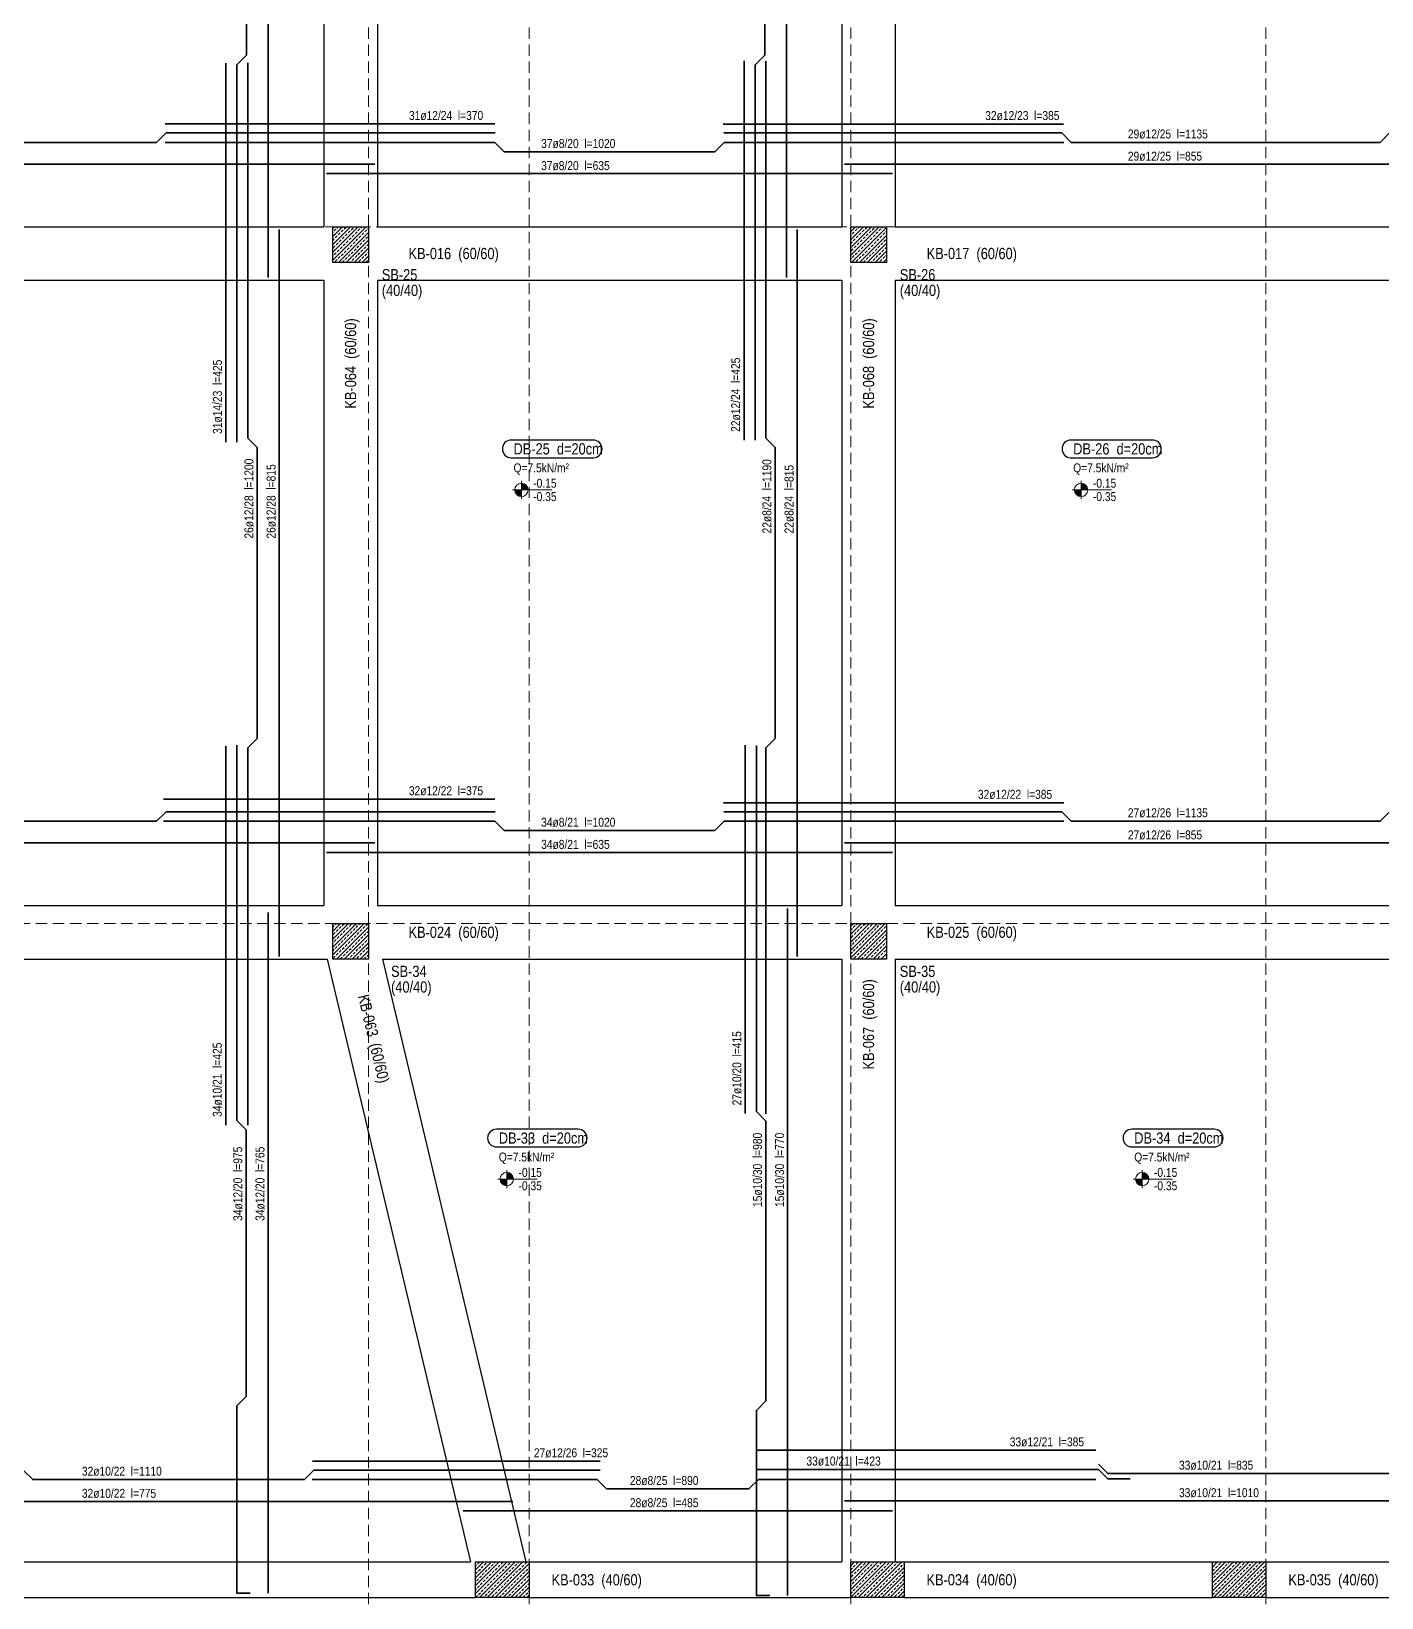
# Model space of a CAD drawing. Header units: millimetres. Extents: x 2430 to 9106, y 615 to 6139.
# Drawn here: x 5726 to 7238, y 2820 to 4574 of the extents above; entities that cross this region are included whole.
import ezdxf

# ---------------------------------------------------------------- set-up
doc = ezdxf.new("R2010")
doc.units = ezdxf.units.MM
doc.linetypes.add('DASHED', pattern=[19.05, 12.7, -6.35])
for name, color, linetype, lineweight in [('AKS CIZGISI (BEYKENT)', 252, 'DASHED', 20), ('DONATI (BEYKENT)', 4, 'Continuous', 35), ('DONATI YAZISI (BEYKENT)', 3, 'Continuous', 20), ('DOSEME ISMI (BEYKENT)', 9, 'Continuous', 20), ('DOSEME PAFTA (BEYKENT)', 3, 'Continuous', 20), ('KIRIS (BEYKENT)', 2, 'Continuous', 30), ('KIRIS ISMI (BEYKENT)', 40, 'Continuous', 20), ('KOLON (BEYKENT)', 3, 'Continuous', 30), ('KOLON ISMI (BEYKENT)', 91, 'Continuous', 20), ('KOT CIZGI (BEYKENT)', 120, 'Continuous', 20), ('KOT YAZI (BEYKENT)', 7, 'Continuous', 20), ('TARAMA (BEYKENT)', 252, 'Continuous', 25), ('YAZI (BEYKENT)', 140, 'Continuous', 20)]:
    doc.layers.add(name, color=color, linetype=linetype, lineweight=lineweight)
doc.styles.add('DONATI YAZISI (BEYKENT)', font='')
doc.styles.add('KOT (BEYKENT)', font='')
doc.styles.add('stastyle', font='RomanSTA.ttf')
doc.styles.add('YAZI (BEYKENT)', font='')
doc.styles.get('DONATI YAZISI (BEYKENT)').set_extended_font_data('Bahnschrift Light Condensed')
doc.styles.get('KOT (BEYKENT)').set_extended_font_data('Bahnschrift Light Condensed')
doc.styles.get('YAZI (BEYKENT)').set_extended_font_data('Bahnschrift Light Condensed')
pattern_1 = [(45, (1250.5757, 1934.793), (-4.4194174, 4.4194174), []), (45, (1254.995, 1934.793), (-4.4194174, 4.4194174), [3.125, -1.5625])]

msp = doc.modelspace()

# ---------------------------------------------------------------- hatches: boundary and pattern name
at = {"layer": 'KOT CIZGI (BEYKENT)'}
h = msp.add_hatch(color=256, dxfattribs=at)
h.dxf.hatch_style = 1
h.paths.add_polyline_path([(6275.11, 4060.08), (6267.61, 4060.08, 0.4142136), (6275.11, 4052.58)])
h = msp.add_hatch(color=256, dxfattribs=at)
h.dxf.hatch_style = 1
h.paths.add_polyline_path([(6275.11, 4067.58), (6275.11, 4060.08), (6282.61, 4060.08, 0.4142136)])
h = msp.add_hatch(color=256, dxfattribs=at)
h.dxf.hatch_style = 1
h.paths.add_polyline_path([(6901.78, 4060.08), (6894.28, 4060.08, 0.4142136), (6901.78, 4052.58)])
h = msp.add_hatch(color=256, dxfattribs=at)
h.dxf.hatch_style = 1
h.paths.add_polyline_path([(6901.78, 4067.58), (6901.78, 4060.08), (6909.28, 4060.08, 0.4142136)])
h = msp.add_hatch(color=256, dxfattribs=at)
h.dxf.hatch_style = 1
h.paths.add_polyline_path([(6258.61, 3288.41), (6251.11, 3288.41, 0.4142136), (6258.61, 3280.91)])
h = msp.add_hatch(color=256, dxfattribs=at)
h.dxf.hatch_style = 1
h.paths.add_polyline_path([(6258.61, 3295.91), (6258.61, 3288.41), (6266.11, 3288.41, 0.4142136)])
h = msp.add_hatch(color=256, dxfattribs=at)
h.dxf.hatch_style = 1
h.paths.add_polyline_path([(6970.12, 3288.41), (6962.62, 3288.41, 0.4142136), (6970.12, 3280.91)])
h = msp.add_hatch(color=256, dxfattribs=at)
h.dxf.hatch_style = 1
h.paths.add_polyline_path([(6970.12, 3295.91), (6970.12, 3288.41), (6977.62, 3288.41, 0.4142136)])
at = {"layer": 'TARAMA (BEYKENT)'}
h = msp.add_hatch(dxfattribs=at)
h.set_pattern_fill('ANSI33', color=256, style=0, pattern_type=0)
h.set_pattern_definition(pattern_1)
h.paths.add_polyline_path([(6063.72, 4354.78), (6103.72, 4354.78), (6103.72, 4314.78), (6063.72, 4314.78)], flags=0)
h = msp.add_hatch(dxfattribs=at)
h.set_pattern_fill('ANSI33', color=256, style=0, pattern_type=0)
h.set_pattern_definition(pattern_1)
h.paths.add_polyline_path([(6643.72, 4354.78), (6683.72, 4354.78), (6683.72, 4314.78), (6643.72, 4314.78)], flags=0)
h = msp.add_hatch(dxfattribs=at)
h.set_pattern_fill('ANSI33', color=256, style=0, pattern_type=0)
h.set_pattern_definition(pattern_1)
h.paths.add_polyline_path([(6063.72, 3574.78), (6103.72, 3574.78), (6103.72, 3534.78), (6063.72, 3534.78)], flags=0)
h = msp.add_hatch(dxfattribs=at)
h.set_pattern_fill('ANSI33', color=256, style=0, pattern_type=0)
h.set_pattern_definition(pattern_1)
h.paths.add_polyline_path([(6643.72, 3574.78), (6683.72, 3574.78), (6683.72, 3534.78), (6643.72, 3534.78)], flags=0)
h = msp.add_hatch(dxfattribs=at)
h.set_pattern_fill('ANSI33', color=256, style=0, pattern_type=0)
h.set_pattern_definition(pattern_1)
h.paths.add_polyline_path([(6223.72, 2859.78), (6283.72, 2859.78), (6283.72, 2819.78), (6223.72, 2819.78)], flags=0)
h = msp.add_hatch(dxfattribs=at)
h.set_pattern_fill('ANSI33', color=256, style=0, pattern_type=0)
h.set_pattern_definition(pattern_1)
h.paths.add_polyline_path([(6643.72, 2859.78), (6703.72, 2859.78), (6703.72, 2819.78), (6643.72, 2819.78)], flags=0)
h = msp.add_hatch(dxfattribs=at)
h.set_pattern_fill('ANSI33', color=256, style=0, pattern_type=0)
h.set_pattern_definition(pattern_1)
h.paths.add_polyline_path([(7048.72, 2859.78), (7108.72, 2859.78), (7108.72, 2819.78), (7048.72, 2819.78)], flags=0)

# ---------------------------------------------------------------- linework, layer by layer
at = {"layer": 'AKS CIZGISI (BEYKENT)'}
for p, q in [((6103.72, 659.78), (6103.72, 5879.78)), ((6283.72, 659.78), (6283.72, 5879.78)), ((6643.72, 659.78), (6643.72, 5879.78)), ((7108.72, 659.78), (7108.72, 5879.78)), ((2778.72, 4354.78), (9053.72, 4354.78)), ((2778.72, 3574.78), (9053.72, 3574.78)), ((2778.72, 2819.78), (9053.72, 2819.78))]:
    msp.add_line(p, q, dxfattribs=at)
at = {"layer": 'DONATI (BEYKENT)'}
for points in [[(5956.55, 4113.62), (5956.55, 4536.19), (5967.15, 4546.8), (5967.15, 4882.57), (5956.55, 4893.19), (5956.55, 5252.94)], [(6536.89, 4115.89), (6536.89, 4536.19), (6547.49, 4546.8), (6547.49, 4882.57), (6536.89, 4893.19), (6536.89, 5252.94)], [(5991.55, 4297.77), (5991.55, 5111.77)], [(6571.89, 4297.77), (6571.89, 5111.77)], [(5944.02, 4113.55), (5944.02, 4538.06)], [(5968.72, 3348.95), (5968.72, 3771.2), (5979.33, 3781.81), (5979.32, 4107.58), (5968.72, 4118.2), (5968.72, 4538.14)], [(6524.37, 4115.82), (6524.37, 4540.69)], [(6548.72, 3361.59), (6548.72, 3771.2), (6559.33, 3781.81), (6559.32, 4107.58), (6548.72, 4118.2), (6548.72, 4540.23)], [(5105.53, 4459.78), (5530.13, 4459.78), (5540.74, 4449.18), (5866.52, 4449.18), (5877.13, 4459.78), (6245.63, 4459.78)], [(5876.23, 4469.95), (6245.31, 4469.95)], [(6500.8, 4469.78), (6882.16, 4469.78)], [(6501.63, 4459.78), (6880.13, 4459.78), (6890.74, 4449.18), (7236.52, 4449.18), (7247.13, 4459.78), (7626.54, 4459.78)], [(5876.13, 4449.18), (6245.14, 4449.18), (6255.75, 4438.58), (6491.53, 4438.58), (6502.14, 4449.18), (6882.38, 4449.18)], [(5296.72, 4424.78), (6110.72, 4424.78)], [(6636.72, 4424.78), (7490.72, 4424.78)], [(6056.72, 4414.18), (6690.72, 4414.18)], [(6003.72, 3537.78), (6003.72, 4351.78)], [(6583.72, 3537.78), (6583.72, 4351.78)], [(5943.89, 3348.88), (5943.89, 3773.09)], [(5971.29, 2824.85), (5956.29, 2824.83), (5956.29, 3034.45), (5966.9, 3045.07), (5966.89, 3343.52), (5956.29, 3354.14), (5956.29, 3774.14)], [(6525.69, 3361.69), (6525.69, 3774.15)], [(6553.13, 2822.06), (6538.13, 2822.04), (6538.13, 3029.34), (6548.73, 3039.95), (6548.72, 3353.33), (6538.13, 3363.94), (6538.13, 3774.02)], [(5874.33, 3713.84), (6245.25, 3713.84)], [(6501.17, 3709.78), (6882.37, 3709.78)], [(5114.13, 3699.78), (5530.13, 3699.78), (5540.74, 3689.18), (5866.52, 3689.18), (5877.13, 3699.78), (6245.63, 3699.78)], [(5874.17, 3689.18), (6245.14, 3689.18), (6255.75, 3678.58), (6491.52, 3678.59), (6502.14, 3689.18), (6882.35, 3689.18)], [(6501.63, 3699.78), (6880.13, 3699.78), (6890.74, 3689.18), (7236.52, 3689.18), (7247.13, 3699.78), (7625.82, 3699.78)], [(5296.72, 3664.78), (6110.72, 3664.78)], [(6056.72, 3654.18), (6690.72, 3654.18)], [(6636.72, 3664.78), (7490.72, 3664.78)], [(5991.29, 2824.92), (5991.29, 3587.06)], [(6573.13, 2822.13), (6573.13, 3591.32)], [(6537.56, 2984.77), (6918.07, 2984.77)], [(6041.15, 2972.52), (6363.13, 2972.52)], [(6921.03, 2969.27), (6931.64, 2958.67), (7359.2, 2958.67), (7369.82, 2969.27), (7747.45, 2969.27)], [(5262.02, 2962.57), (5717.21, 2962.57), (5727.82, 2951.97), (6031.97, 2951.97), (6042.58, 2962.57), (6363.2, 2962.57)], [(6040.72, 2952.07), (6359.83, 2952.07), (6370.45, 2941.47), (6529.76, 2941.47), (6540.37, 2952.07), (6918.14, 2952.07)], [(6538.22, 2963.27), (6921.03, 2963.27), (6931.64, 2952.67), (6956.64, 2952.67)], [(5494.61, 2927.57), (6265.35, 2927.57)], [(6209.65, 2917.07), (6690.72, 2917.07)], [(6636.72, 2928.27), (7644.32, 2928.27)]]:
    msp.add_lwpolyline(points, dxfattribs=at)
at = {"layer": 'DOSEME PAFTA (BEYKENT)', "lineweight": -3}
for points in [[(6263.58, 4096.13), (6355.38, 4096.13, 1), (6355.38, 4115.91), (6263.58, 4115.91, 1)], [(6890.25, 4096.13), (6981.67, 4096.13, 1), (6981.67, 4115.91), (6890.25, 4115.91, 1)], [(6247.08, 3324.46), (6338.63, 3324.46, 1), (6338.63, 3344.24), (6247.08, 3344.24, 1)], [(6958.59, 3324.46), (7050.76, 3324.46, 1), (7050.76, 3344.24), (6958.59, 3344.24, 1)]]:
    msp.add_lwpolyline(points, format="xyb", close=True, dxfattribs=at)
at = {"layer": 'KIRIS (BEYKENT)'}
for p, q in [((6053.72, 5074.78), (6053.72, 4354.78)), ((6113.72, 5074.78), (6113.72, 4354.78)), ((6633.72, 5074.78), (6633.72, 4354.78)), ((6693.72, 5074.78), (6693.72, 4354.78)), ((5353.72, 4354.78), (6053.72, 4354.78)), ((6113.72, 4354.78), (6633.72, 4354.78)), ((6693.72, 4354.78), (7433.72, 4354.78)), ((5353.72, 4294.78), (6053.72, 4294.78)), ((6053.72, 4294.78), (6053.72, 3594.78)), ((6113.72, 4294.78), (6633.72, 4294.78)), ((6113.72, 4294.78), (6113.72, 3594.78)), ((6633.72, 4294.78), (6633.72, 3594.78)), ((6693.72, 4294.78), (7433.72, 4294.78)), ((6693.72, 4294.78), (6693.72, 3594.78)), ((5353.72, 3594.78), (6053.72, 3594.78)), ((6113.72, 3594.78), (6633.72, 3594.78)), ((6693.72, 3594.78), (7433.72, 3594.78)), ((5361.27, 3534.78), (6057.64, 3534.78)), ((6057.64, 3534.78), (6218.13, 2859.78)), ((6119.31, 3534.78), (6633.72, 3534.78)), ((6119.31, 3534.78), (6279.8, 2859.78)), ((6633.72, 3534.78), (6633.72, 2859.78)), ((6693.72, 3534.78), (7437.82, 3534.78)), ((6693.72, 3534.78), (6693.72, 2859.68)), ((5593.62, 2859.78), (6218.13, 2859.78)), ((6283.82, 2859.78), (6633.72, 2859.78)), ((6703.62, 2859.78), (7048.82, 2859.78)), ((7108.82, 2859.78), (7607.75, 2859.78)), ((5593.62, 2819.78), (6223.82, 2819.78)), ((6283.82, 2819.78), (6643.62, 2819.78)), ((6703.62, 2819.78), (7048.82, 2819.78)), ((7108.82, 2819.78), (7613.62, 2819.78))]:
    msp.add_line(p, q, dxfattribs=at)
at = {"layer": 'KOLON (BEYKENT)'}
for points in [[(6063.72, 4354.78), (6103.72, 4354.78), (6103.72, 4314.78), (6063.72, 4314.78)], [(6643.72, 4354.78), (6683.72, 4354.78), (6683.72, 4314.78), (6643.72, 4314.78)], [(6063.72, 3574.78), (6103.72, 3574.78), (6103.72, 3534.78), (6063.72, 3534.78)], [(6643.72, 3574.78), (6683.72, 3574.78), (6683.72, 3534.78), (6643.72, 3534.78)], [(6223.72, 2859.78), (6283.72, 2859.78), (6283.72, 2819.78), (6223.72, 2819.78)], [(6643.72, 2859.78), (6703.72, 2859.78), (6703.72, 2819.78), (6643.72, 2819.78)], [(7048.72, 2859.78), (7108.72, 2859.78), (7108.72, 2819.78), (7048.72, 2819.78)]]:
    msp.add_lwpolyline(points, close=True, dxfattribs=at)
at = {"layer": 'KOT CIZGI (BEYKENT)'}
for p, q in [((6275.11, 4070.08), (6275.11, 4050.08)), ((6901.78, 4070.08), (6901.78, 4050.08)), ((6265.11, 4060.08), (6309.14, 4060.08)), ((6891.78, 4060.08), (6935.81, 4060.08)), ((6258.61, 3298.41), (6258.61, 3278.41)), ((6970.12, 3298.41), (6970.12, 3278.41)), ((6248.61, 3288.41), (6292.63, 3288.41)), ((6960.12, 3288.41), (7004.15, 3288.41))]:
    msp.add_line(p, q, dxfattribs=at)
for centre in [(6275.11, 4060.08), (6901.78, 4060.08), (6258.61, 3288.41), (6970.12, 3288.41)]:
    msp.add_circle(centre, 7.5, dxfattribs=at)

# ---------------------------------------------------------------- texts
at = {"layer": 'DONATI (BEYKENT)', "style": 'stastyle'}
for s, p in [('& 1-.2- 1- 5.400001- 6.149999', (6636.72, 4424.78)), ('& 1-.2- 1- 8.000001- 7.999999', (6056.72, 4404.78)), ('& 1-.2- 1- 7.799999- 5.65', (5983.72, 4297.77)), ('& 1-.2- 1- 7.800003- 5.65', (6563.72, 4297.77)), ('& 1-.2- 1- 5.400004- 6.149997', (6636.72, 3664.78)), ('& 1-.2- 1- 8- 8', (6056.72, 3644.78)), ('& 1-.2- 1- 7.55- 7.6', (6003.72, 3537.78)), ('& 1-.2- 1- 7.550002- 7.599999', (6583.72, 3537.78)), ('& 1-.2- 1- 4.67342- 4.959221', (6636.72, 2928.27)), ('& 1-.2- 1- 7.085559- 9.099997', (6209.65, 2908.43)), ('& 1-.2- 1- 0- 7.800003', (6581.04, 2822.32))]:
    msp.add_text(s, height=0.0005, dxfattribs=at).set_placement(p)
at = {"layer": 'DONATI YAZISI (BEYKENT)', "style": 'DONATI YAZISI (BEYKENT)'}
for s, p in [(' 31ø12/24  l=370', (6145.92, 4474.37)), (' 32ø12/23  l=385', (6791.19, 4474.21)), (' 29ø12/25  l=1135', (6950.93, 4453.6)), (' 37ø8/20  l=1020', (6293.94, 4443)), (' 29ø12/25  l=855', (6950.92, 4428.78)), (' 37ø8/20  l=635', (6293.93, 4418.18)), (' 32ø12/22  l=375', (6145.82, 3718.27)), (' 32ø12/22  l=385', (6782.99, 3714.21)), (' 27ø12/26  l=1135', (6950.93, 3693.6)), (' 34ø8/21  l=1020', (6293.94, 3683.01)), (' 34ø8/21  l=635', (6293.93, 3658.18)), (' 27ø12/26  l=855', (6950.92, 3668.78)), (' 33ø12/21  l=385', (6818.7, 2989.19)), (' 27ø12/26  l=325', (6285.82, 2976.95)), (' 32ø10/22  l=1110', (5779.68, 2956.39)), (' 33ø10/21  l=423', (6591.08, 2967.69)), (' 33ø10/21  l=835', (7008.19, 2963.09)), (' 28ø8/25  l=890', (6393.34, 2945.9)), (' 32ø10/22  l=775', (5779.67, 2931.57)), (' 28ø8/25  l=485', (6393.33, 2921.07)), (' 33ø10/21  l=1010', (7008.18, 2932.27))]:
    msp.add_text(s, height=10, dxfattribs=at).set_placement(p)
for s, rotation, p in [(' 31ø14/23  l=425', 90, (5939.6, 4119.58)), (' 22ø12/24  l=425', 90, (6519.94, 4121.85)), (' 26ø12/28  l=1200', 90, (5974.9, 4002.41)), (' 26ø12/28  l=815', 90, (5999.72, 4002.4)), (' 22ø8/24  l=1190', 90, (6554.9, 4008.13)), (' 22ø8/24  l=815', 90, (6579.72, 4008.12)), (' 34ø10/21  l=425', 90, (5939.47, 3354.91)), (' 27ø10/20  l=415', 90, (6521.26, 3367.73)), (' 15ø10/30  l=980', 89.99992, (6544.3, 3254)), (' 15ø10/30  l=770', 89.99992, (6569.13, 3253.99)), (' 34ø12/20  l=975', 89.99994, (5962.47, 3238.42)), (' 34ø12/20  l=765', 89.99994, (5987.29, 3238.41))]:
    msp.add_text(s, height=10, rotation=rotation, dxfattribs=at).set_placement(p)
at = {"layer": 'DOSEME ISMI (BEYKENT)', "style": 'YAZI (BEYKENT)'}
for s, p in [('DB-25  d=20cm', (6266.22, 4099.78)), ('DB-26  d=20cm', (6892.89, 4099.78)), ('DB-33  d=20cm', (6249.72, 3328.11)), ('DB-34  d=20cm', (6961.23, 3328.11))]:
    msp.add_text(s, height=12.5, dxfattribs=at).set_placement(p)
at = {"layer": 'KIRIS ISMI (BEYKENT)', "style": 'YAZI (BEYKENT)'}
for s, p in [('KB-016  (60/60)', (6148.62, 4318.53)), ('KB-017  (60/60)', (6728.82, 4318.53)), ('KB-024  (60/60)', (6148.62, 3558.53)), ('KB-025  (60/60)', (6728.82, 3558.53)), ('KB-033  (40/60)', (6308.82, 2833.53)), ('KB-034  (40/60)', (6728.62, 2833.53)), ('KB-035  (40/60)', (7133.82, 2833.53))]:
    msp.add_text(s, height=12.5, dxfattribs=at).set_placement(p)
for s, rotation, p in [('KB-064  (60/60)', 90, (6089.98, 4151.11)), ('KB-068  (60/60)', 90, (6669.98, 4151.11)), ('KB-067  (60/60)', 90, (6669.98, 3411.11)), ('KB-063  (60/60)', 283.37439, (6091.93, 3493.27))]:
    msp.add_text(s, height=12.5, rotation=rotation, dxfattribs=at).set_placement(p)
at = {"layer": 'KOLON ISMI (BEYKENT)', "style": 'YAZI (BEYKENT)'}
for s, p in [('SB-25', (6118.72, 4294.78)), ('SB-26', (6698.72, 4294.78)), ('(40/40)', (6118.72, 4277.28)), ('(40/40)', (6698.72, 4277.28)), ('SB-34', (6129.07, 3514.78)), ('SB-35', (6698.72, 3514.78)), ('(40/40)', (6129.07, 3497.28)), ('(40/40)', (6698.72, 3497.28))]:
    msp.add_text(s, height=12.5, dxfattribs=at).set_placement(p)
at = {"layer": 'KOT YAZI (BEYKENT)', "style": 'KOT (BEYKENT)'}
for s, p in [(' -0.15', (6285.11, 4062.58)), (' -0.15', (6911.78, 4062.58)), (' -0.35', (6285.11, 4047.58)), (' -0.35', (6911.78, 4047.58)), (' -0.15', (6268.61, 3290.91)), (' -0.15', (6980.12, 3290.91)), (' -0.35', (6268.61, 3275.91)), (' -0.35', (6980.12, 3275.91))]:
    msp.add_text(s, height=10, dxfattribs=at).set_placement(p)
at = {"layer": 'YAZI (BEYKENT)', "style": 'YAZI (BEYKENT)'}
for p in [(6266.22, 4079.78), (6892.89, 4079.78), (6249.72, 3308.11), (6961.23, 3308.11)]:
    msp.add_text('Q=7.5kN/m²', height=10, dxfattribs=at).set_placement(p)

doc.saveas('drawing.dxf')
